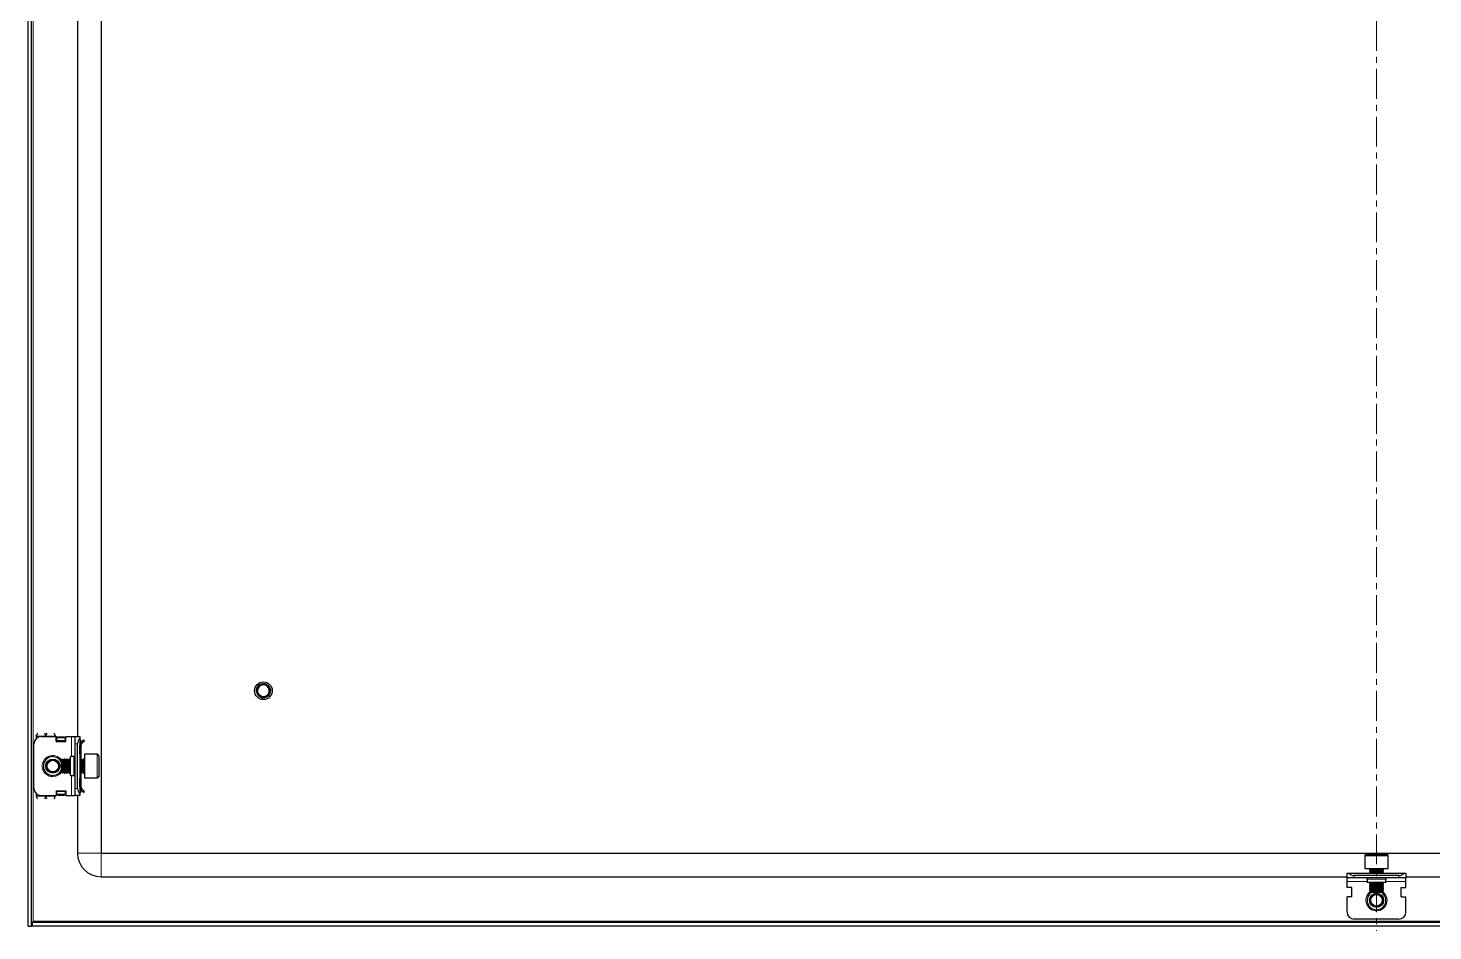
# Model space of a CAD drawing. Header units: millimetres. Extents: x -598 to 2041, y -624 to 1170.
# Drawn here: x 895 to 1492, y -494 to -110 of the extents above; entities that cross this region are included whole.
import ezdxf

# ---------------------------------------------------------------- set-up
doc = ezdxf.new("R2010")
doc.units = ezdxf.units.MM
doc.linetypes.add('CENTERX2', pattern=[20.32, 12.7, -2.54, 2.54, -2.54])
doc.layers.add('FORMAT', color=7, linetype='Continuous')

msp = doc.modelspace()

# ---------------------------------------------------------------- linework, layer by layer
at = {"color": 7, "linetype": 'Continuous', "lineweight": 25}
for p, q in [((895.19, -491.79), (895.19, 1069.21)), ((896.69, -491.79), (896.69, 1069.21)), ((926.19, 1038.21), (926.19, -460.79)), ((916.19, -36.29), (916.19, -411.29)), ((992.19, -391.79), (992.19, -391.78)), ((992.2, -391.59), (992.26, -391.28)), ((992.2, -391.59), (992.2, -391.64)), ((992.22, -391.38), (992.21, -391.43)), ((992.25, -391.18), (992.24, -391.23)), ((992.3, -390.99), (992.29, -391.03)), ((992.36, -390.81), (992.34, -390.85)), ((992.41, -390.67), (992.51, -390.49)), ((992.42, -390.67), (992.53, -390.48)), ((992.9, -392.65), (992.73, -392.24)), ((993.03, -393.87), (992.91, -393.73)), ((992.92, -389.82), (993.09, -389.69)), ((992.92, -393.74), (992.93, -393.76)), ((993.03, -393.87), (993.06, -393.9)), ((993.38, -389.44), (993.51, -389.3)), ((993.65, -389.21), (993.92, -389.09)), ((994.21, -388.95), (994.5, -388.89)), ((994.59, -388.85), (994.55, -388.86)), ((994.72, -388.83), (994.93, -388.8)), ((995.73, -388.84), (995.69, -388.83)), ((995.91, -388.87), (995.87, -388.86)), ((996.09, -388.92), (996.05, -388.91)), ((996.09, -388.92), (996.29, -389.03)), ((996.27, -388.99), (996.22, -388.97)), ((996.62, -389.15), (996.58, -389.13)), ((996.62, -389.15), (996.62, -389.26)), ((996.62, -389.15), (996.76, -389.27)), ((996.8, -389.25), (996.76, -389.23)), ((996.97, -389.37), (996.93, -389.34)), ((996.97, -389.37), (997.18, -389.56)), ((997.13, -389.5), (997.1, -389.47)), ((997.28, -389.64), (997.25, -389.6)), ((997.42, -389.78), (997.39, -389.74)), ((997.4, -393.82), (997.43, -393.79)), ((998.01, -390.75), (998, -390.74)), ((998.11, -392.49), (998.03, -392.73)), ((998.06, -390.92), (998.05, -390.88)), ((998.06, -392.68), (998.07, -392.63)), ((998.11, -391.1), (998.1, -391.06)), ((998.11, -392.49), (998.12, -392.44)), ((998.15, -391.29), (998.14, -391.24)), ((998.15, -392.29), (998.16, -392.24)), ((998.18, -391.48), (998.17, -391.43)), ((998.19, -391.68), (998.17, -391.91)), ((998.18, -392.09), (998.18, -392.04)), ((998.19, -391.68), (998.19, -391.63)), ((998.19, -391.88), (998.19, -391.83)), ((993.17, -394.01), (993.21, -394.04)), ((993.33, -394.14), (993.37, -394.17)), ((993.5, -394.26), (993.54, -394.29)), ((994.99, -394.78), (995.74, -394.71)), ((995.88, -394.71), (995.93, -394.69)), ((996.07, -394.65), (996.12, -394.64)), ((996.27, -394.59), (996.31, -394.57)), ((996.64, -394.41), (996.41, -394.49)), ((996.46, -394.51), (996.5, -394.49)), ((996.81, -394.31), (996.61, -394.42)), ((996.64, -394.34), (996.68, -394.39)), ((996.64, -394.41), (996.68, -394.39)), ((898.69, -411.04), (898.69, -412.05)), ((900.69, -411.29), (907.19, -411.29)), ((906.69, -411.04), (906.69, -411.29)), ((907.19, -413.29), (907.19, -411.29)), ((907.39, -411.4), (907.19, -411.4)), ((907.39, -413.29), (907.39, -411.4)), ((907.44, -411.67), (907.94, -411.31)), ((907.94, -411.67), (907.44, -412.02)), ((907.44, -412.02), (907.44, -411.67)), ((907.94, -411.31), (907.94, -411.67)), ((907.94, -411.31), (910.44, -411.31)), ((907.94, -411.67), (910.44, -411.67)), ((910.44, -411.67), (910.44, -411.31)), ((910.44, -411.31), (910.94, -411.67)), ((910.94, -412.02), (910.44, -411.67)), ((910.94, -411.67), (910.94, -412.02)), ((911.19, -413.29), (911.19, -411.29)), ((911.19, -411.29), (913.69, -411.29)), ((913.69, -411.29), (915.19, -411.29)), ((915.19, -411.29), (917.19, -411.29)), ((915.19, -414.29), (915.19, -411.29)), ((917.19, -411.29), (917.19, -412.05)), ((897.69, -433.29), (897.69, -414.29)), ((907.19, -413.29), (911.19, -413.29)), ((907.44, -412.93), (907.44, -412.02)), ((907.44, -413.29), (907.44, -412.93)), ((910.94, -412.02), (910.94, -412.93)), ((910.94, -412.93), (910.94, -413.29)), ((915.19, -433.29), (915.19, -414.29)), ((916.19, -433.29), (916.19, -414.29)), ((917.19, -412.05), (917.19, -435.52)), ((917.19, -412.37), (917.4, -412.58)), ((917.69, -415.04), (917.19, -415.04)), ((917.19, -418.54), (917.19, -415.04)), ((917.69, -413.29), (917.69, -413.75)), ((917.69, -418.54), (917.69, -415.04)), ((917.78, -413.62), (918.75, -412.65)), ((918.13, -413.98), (917.78, -413.62)), ((918.13, -413.98), (919.11, -413)), ((918.75, -412.65), (919.11, -413)), ((909.75, -420.79), (909.19, -421.34)), ((909.19, -421.34), (909.19, -426.23)), ((909.8, -420.79), (909.75, -420.79)), ((909.75, -420.79), (909.75, -426.79)), ((910.19, -421.34), (909.8, -420.79)), ((909.8, -420.79), (909.8, -426.31)), ((910.58, -420.79), (910.19, -421.34)), ((910.19, -421.34), (910.19, -425.85)), ((910.8, -420.79), (910.58, -420.79)), ((910.58, -420.79), (910.58, -426.31)), ((911.19, -421.34), (910.8, -420.79)), ((910.8, -420.79), (910.8, -426.31)), ((911.58, -420.79), (911.19, -421.34)), ((911.19, -421.34), (911.19, -425.85)), ((911.8, -420.79), (911.58, -420.79)), ((911.58, -420.79), (911.58, -426.31)), ((912.19, -421.34), (911.8, -420.79)), ((911.8, -420.79), (911.8, -426.31)), ((912.58, -420.79), (912.19, -421.34)), ((912.19, -421.34), (912.19, -425.85)), ((912.8, -420.79), (912.58, -420.79)), ((912.58, -420.79), (912.58, -426.31)), ((913.19, -421.34), (912.8, -420.79)), ((912.8, -420.79), (912.8, -426.31)), ((914.69, -419.79), (913.19, -419.79)), ((913.19, -427.79), (913.19, -419.79)), ((917.69, -418.54), (917.19, -418.54)), ((917.58, -420.79), (917.19, -421.34)), ((917.8, -420.79), (917.58, -420.79)), ((917.58, -420.79), (917.58, -426.31)), ((917.69, -420.79), (917.69, -418.54)), ((918.19, -421.34), (917.8, -420.79)), ((917.8, -420.79), (917.8, -426.31)), ((918.58, -420.79), (918.19, -421.34)), ((918.19, -421.34), (918.19, -425.85)), ((918.94, -420.79), (918.58, -420.79)), ((918.58, -420.79), (918.58, -426.31)), ((924.59, -418.79), (919.19, -418.79)), ((919.19, -418.79), (919.19, -428.79)), ((925.19, -419.39), (925.19, -428.19)), ((909.19, -426.23), (909.75, -426.79)), ((909.75, -426.79), (909.8, -426.79)), ((909.8, -426.79), (910.19, -426.23)), ((909.8, -426.31), (909.8, -426.79)), ((910.19, -425.85), (910.19, -426.23)), ((910.19, -426.23), (910.58, -426.79)), ((910.58, -426.31), (910.58, -426.79)), ((910.58, -426.79), (910.8, -426.79)), ((910.8, -426.79), (911.19, -426.23)), ((910.8, -426.31), (910.8, -426.79)), ((911.19, -425.85), (911.19, -426.23)), ((911.19, -426.23), (911.58, -426.79)), ((911.58, -426.31), (911.58, -426.79)), ((911.58, -426.79), (911.8, -426.79)), ((911.8, -426.79), (912.19, -426.23)), ((911.8, -426.31), (911.8, -426.79)), ((912.19, -425.85), (912.19, -426.23)), ((912.19, -426.23), (912.58, -426.79)), ((912.58, -426.31), (912.58, -426.79)), ((912.58, -426.79), (912.8, -426.79)), ((912.8, -426.79), (913.19, -426.23)), ((912.8, -426.31), (912.8, -426.79)), ((913.19, -427.79), (914.69, -427.79)), ((917.19, -426.23), (917.58, -426.79)), ((917.19, -432.54), (917.19, -429.04)), ((917.19, -429.04), (917.69, -429.04)), ((917.58, -426.31), (917.58, -426.79)), ((917.58, -426.79), (917.8, -426.79)), ((917.69, -429.04), (917.69, -426.79)), ((917.69, -432.54), (917.69, -429.04)), ((917.8, -426.79), (918.19, -426.23)), ((917.8, -426.31), (917.8, -426.79)), ((918.19, -425.85), (918.19, -426.23)), ((918.19, -426.23), (918.58, -426.79)), ((918.58, -426.31), (918.58, -426.79)), ((918.58, -426.79), (918.94, -426.79)), ((919.19, -428.79), (924.59, -428.79)), ((898.69, -435.52), (898.69, -436.54)), ((907.19, -434.29), (907.19, -436.29)), ((907.19, -434.29), (911.19, -434.29)), ((907.39, -436.17), (907.39, -434.29)), ((907.44, -434.64), (907.44, -434.29)), ((907.44, -435.55), (907.44, -434.64)), ((907.44, -435.91), (907.44, -435.55)), ((907.44, -435.55), (907.94, -435.91)), ((910.44, -435.91), (910.94, -435.55)), ((910.94, -434.29), (910.94, -434.64)), ((910.94, -434.64), (910.94, -435.55)), ((910.94, -435.55), (910.94, -435.91)), ((911.19, -434.29), (911.19, -436.29)), ((915.19, -436.29), (915.19, -433.29)), ((917.69, -432.54), (917.19, -432.54)), ((917.4, -434.99), (917.19, -435.2)), ((917.19, -435.52), (917.19, -436.29)), ((917.69, -434.29), (917.69, -433.89)), ((918.13, -433.6), (917.78, -433.95)), ((917.78, -433.95), (918.75, -434.93)), ((918.13, -433.6), (919.11, -434.57)), ((918.75, -434.93), (919.11, -434.57)), ((900.69, -436.29), (907.19, -436.29)), ((906.69, -436.29), (906.69, -436.54)), ((907.19, -436.17), (907.39, -436.17)), ((907.94, -436.26), (907.44, -435.91)), ((907.94, -435.91), (907.94, -436.26)), ((910.44, -435.91), (907.94, -435.91)), ((910.44, -436.26), (907.94, -436.26)), ((910.44, -436.26), (910.44, -435.91)), ((910.94, -435.91), (910.44, -436.26)), ((911.19, -436.29), (913.69, -436.29)), ((913.69, -436.29), (915.19, -436.29)), ((917.19, -436.29), (915.19, -436.29)), ((916.19, -436.29), (916.19, -460.79)), ((926.19, -460.79), (2010.19, -460.79)), ((1463.19, -461.89), (1463.19, -467.29)), ((1463.79, -461.29), (1470.56, -461.29)), ((1470.56, -461.29), (1472.59, -461.29)), ((1473.19, -467.29), (1473.19, -461.89)), ((926.19, -470.79), (1455.69, -470.79)), ((1455.69, -471.29), (1455.69, -469.29)), ((1455.69, -469.29), (1456.46, -469.29)), ((1458.69, -471.29), (1455.69, -471.29)), ((1455.69, -472.79), (1455.69, -471.29)), ((1456.46, -469.29), (1479.93, -469.29)), ((1477.69, -470.29), (1458.69, -470.29)), ((1477.69, -471.29), (1458.69, -471.29)), ((1463.19, -467.29), (1470.89, -467.29)), ((1465.19, -467.54), (1465.19, -467.9)), ((1465.19, -467.9), (1465.75, -468.29)), ((1465.19, -467.9), (1465.66, -467.9)), ((1465.75, -468.29), (1465.19, -468.67)), ((1465.19, -468.67), (1465.19, -468.9)), ((1465.19, -468.67), (1465.66, -468.67)), ((1465.19, -468.9), (1465.75, -469.29)), ((1465.19, -468.9), (1465.66, -468.9)), ((1465.66, -467.9), (1471.19, -467.9)), ((1465.66, -468.67), (1471.19, -468.67)), ((1465.66, -468.9), (1471.19, -468.9)), ((1465.75, -468.29), (1466.13, -468.29)), ((1466.13, -468.29), (1470.64, -468.29)), ((1470.64, -468.29), (1471.19, -467.9)), ((1471.19, -468.67), (1470.64, -468.29)), ((1470.64, -469.29), (1471.19, -468.9)), ((1470.89, -467.29), (1473.19, -467.29)), ((1471.19, -467.9), (1471.19, -467.54)), ((1471.19, -468.9), (1471.19, -468.67)), ((1480.69, -471.29), (1477.69, -471.29)), ((1479.93, -469.29), (1480.69, -469.29)), ((1480.69, -469.29), (1480.69, -471.29)), ((1480.69, -470.79), (2010.19, -470.79)), ((1480.69, -472.79), (1480.69, -471.29)), ((1455.69, -475.29), (1455.69, -472.79)), ((1457.69, -475.29), (1455.69, -475.29)), ((1457.69, -479.29), (1457.69, -475.29)), ((1464.19, -471.79), (1464.19, -473.29)), ((1472.19, -473.29), (1464.19, -473.29)), ((1465.75, -473.29), (1465.19, -473.67)), ((1465.19, -473.67), (1465.19, -473.9)), ((1465.19, -473.67), (1465.66, -473.67)), ((1465.19, -473.9), (1465.75, -474.29)), ((1465.19, -473.9), (1465.66, -473.9)), ((1465.75, -474.29), (1465.19, -474.67)), ((1465.19, -474.67), (1465.19, -474.9)), ((1465.19, -474.67), (1465.66, -474.67)), ((1465.19, -474.9), (1465.75, -475.29)), ((1465.19, -474.9), (1465.66, -474.9)), ((1465.75, -475.29), (1465.19, -475.67)), ((1465.19, -475.67), (1465.19, -475.9)), ((1465.19, -475.67), (1465.66, -475.67)), ((1465.19, -475.9), (1465.75, -476.29)), ((1465.19, -475.9), (1465.66, -475.9)), ((1465.75, -476.29), (1465.19, -476.67)), ((1465.19, -476.67), (1465.19, -476.73)), ((1465.19, -476.67), (1465.66, -476.67)), ((1465.19, -476.73), (1465.75, -477.29)), ((1465.19, -476.73), (1469.81, -476.73)), ((1465.66, -473.67), (1471.19, -473.67)), ((1465.66, -473.9), (1471.19, -473.9)), ((1465.66, -474.67), (1471.19, -474.67)), ((1465.66, -474.9), (1471.19, -474.9)), ((1465.66, -475.67), (1471.19, -475.67)), ((1465.66, -475.9), (1471.19, -475.9)), ((1465.66, -476.67), (1471.19, -476.67)), ((1465.75, -474.29), (1466.13, -474.29)), ((1465.75, -475.29), (1466.13, -475.29)), ((1465.75, -476.29), (1466.13, -476.29)), ((1465.75, -477.29), (1469.51, -477.29)), ((1466.13, -474.29), (1470.64, -474.29)), ((1466.13, -475.29), (1470.64, -475.29)), ((1466.13, -476.29), (1470.64, -476.29)), ((1469.51, -477.29), (1470.64, -477.29)), ((1469.81, -476.73), (1471.19, -476.73)), ((1471.19, -473.67), (1470.64, -473.29)), ((1470.64, -474.29), (1471.19, -473.9)), ((1471.19, -474.67), (1470.64, -474.29)), ((1470.64, -475.29), (1471.19, -474.9)), ((1471.19, -475.67), (1470.64, -475.29)), ((1470.64, -476.29), (1471.19, -475.9)), ((1471.19, -476.67), (1470.64, -476.29)), ((1470.64, -477.29), (1471.19, -476.73)), ((1471.19, -473.9), (1471.19, -473.67)), ((1471.19, -474.9), (1471.19, -474.67)), ((1471.19, -475.9), (1471.19, -475.67)), ((1471.19, -476.73), (1471.19, -476.67)), ((1472.19, -473.29), (1472.19, -471.79)), ((1478.69, -475.29), (1480.69, -475.29)), ((1478.69, -479.29), (1478.69, -475.29)), ((1480.69, -475.29), (1480.69, -472.79)), ((1455.69, -485.79), (1455.69, -479.29)), ((1457.69, -479.29), (1455.69, -479.29)), ((1478.69, -479.29), (1480.69, -479.29)), ((1480.69, -485.79), (1480.69, -479.29)), ((1477.69, -488.79), (1458.69, -488.79)), ((895.19, -491.79), (896.69, -491.79)), ((896.89, -490.29), (896.89, -491.79)), ((2039.49, -490.29), (896.89, -490.29)), ((2039.49, -491.79), (896.89, -491.79)), ((897.05, -490.29), (897.29, -489.69))]:
    msp.add_line(p, q, dxfattribs=at)
at = {"color": 8, "linetype": 'Continuous', "lineweight": 18}
for p, q in [((897.29, -489.69), (897.29, 1067.11)), ((898.69, -411.04), (902.69, -411.04)), ((902.69, -411.04), (906.69, -411.04)), ((913.69, -419.79), (913.69, -411.29)), ((910.94, -412.93), (907.44, -412.93)), ((916.19, -414.29), (915.19, -414.29)), ((917.19, -412.79), (917.4, -412.58)), ((917.19, -413.29), (917.69, -413.29)), ((914.69, -427.79), (914.69, -419.79)), ((918.94, -422.17), (918.94, -420.79)), ((918.94, -426.79), (918.94, -422.17)), ((924.59, -428.79), (924.59, -418.79)), ((913.69, -436.29), (913.69, -427.79)), ((907.44, -434.64), (910.94, -434.64)), ((915.19, -433.29), (916.19, -433.29)), ((917.19, -434.29), (917.69, -434.29)), ((917.19, -434.79), (917.4, -434.99)), ((898.69, -436.54), (902.69, -436.54)), ((906.69, -436.54), (902.69, -436.54)), ((926.19, -460.79), (916.19, -460.79)), ((926.19, -460.79), (926.19, -470.79)), ((1470.89, -461.89), (1463.19, -461.89)), ((1473.19, -461.89), (1470.89, -461.89)), ((1458.69, -470.29), (1458.69, -471.29)), ((1471.19, -467.54), (1465.19, -467.54)), ((1477.69, -471.29), (1477.69, -470.29)), ((1464.19, -472.79), (1455.69, -472.79)), ((1472.19, -471.79), (1464.19, -471.79)), ((1480.69, -472.79), (1472.19, -472.79)), ((2039.09, -489.69), (897.29, -489.69))]:
    msp.add_line(p, q, dxfattribs=at)
at = {"color": 7, "linetype": 'Continuous', "lineweight": 25}
for centre, radius in [((995.19, -391.79), 3.75), ((905.69, -423.79), 3), ((905.69, -423.79), 2.76), ((905.69, -423.79), 2.45), ((1468.19, -480.79), 3), ((1468.19, -480.79), 2.76), ((1468.19, -480.79), 2.45)]:
    msp.add_circle(centre, radius, dxfattribs=at)
for centre, radius, start, end in [((995.19, -391.79), 3, 180, 220.74374), ((995.19, -391.79), 2.5, 168.59442, 190.51652), ((995.19, -391.79), 2.5, 108.59442, 168.59442), ((995.19, -391.79), 2.5, 48.59442, 108.59442), ((995.19, -391.79), 2.5, 288.59442, 348.59442), ((995.19, -391.79), 2.5, 348.59442, 48.59442), ((995.19, -391.79), 3, 239.92857, 266.21929), ((995.19, -391.79), 2.5, 255.88813, 288.59442), ((900.69, -414.29), 3, 90, 180), ((919.19, -414.29), 3, 131.81031, 180), ((916.69, -413.29), 1, 360, 45), ((905.69, -423.79), 4, 90, 331.04498), ((905.69, -423.79), 4, 28.95502, 90), ((914.69, -419.29), 0.5, 270, 0), ((918.94, -420.54), 0.25, 270, 0), ((924.59, -419.39), 0.6, 0, 90), ((914.69, -428.29), 0.5, 360, 90), ((918.94, -427.04), 0.25, 360, 90), ((924.59, -428.19), 0.6, 270, 360), ((900.69, -433.29), 3, 180, 270), ((919.19, -433.29), 3, 180, 228.18969), ((916.69, -434.29), 1, 315, 360), ((926.19, -460.79), 10, 180, 270), ((1463.79, -461.89), 0.6, 90, 180), ((1472.59, -461.89), 0.6, 0, 90), ((1458.69, -467.29), 3, 221.81031, 270), ((1463.69, -471.79), 0.5, 0, 90), ((1464.94, -467.54), 0.25, 0, 90), ((1471.44, -467.54), 0.25, 90, 180), ((1472.69, -471.79), 0.5, 90, 180), ((1477.69, -467.29), 3, 270, 318.18969), ((1468.19, -480.79), 4, 118.95502, 180), ((1468.19, -480.79), 4, 180, 61.04498), ((1458.69, -485.79), 3, 180, 270), ((1477.69, -485.79), 3, 270, 360)]:
    msp.add_arc(centre, radius, start, end, dxfattribs=at)
at = {"color": 8, "linetype": 'Continuous', "lineweight": 18}
for centre, start, end in [((905.69, -423.79), 35.46217, 270), ((905.69, -423.79), 270, 324.53783), ((1468.19, -480.79), 125.46217, 0), ((1468.19, -480.79), 0, 54.53783)]:
    msp.add_arc(centre, 4.5, start, end, dxfattribs=at)
at = {"color": 7, "linetype": 'Continuous', "lineweight": 25}
for points, knots in [([(992.68, -391.5), (992.68, -391.51), (992.66, -391.55), (992.62, -391.6), (992.56, -391.65), (992.5, -391.7), (992.42, -391.74), (992.34, -391.77), (992.26, -391.78), (992.21, -391.78), (992.19, -391.78)], [0, 0, 0, 0, 0.060221, 0.18113, 0.301988, 0.42281, 0.589437, 0.75603, 0.87711, 1, 1, 1, 1]), ([(992.19, -391.8), (992.19, -391.74), (992.19, -391.67), (992.2, -391.59), (992.21, -391.56)], [0, 0, 0, 0, 0.659859, 1, 1, 1, 1]), ([(992.19, -391.8), (992.22, -391.78), (992.28, -391.74), (992.38, -391.72), (992.44, -391.72), (992.46, -391.71)], [0, 0, 0, 0, 0.371226, 0.708872, 1, 1, 1, 1]), ([(993.12, -393.57), (993.1, -393.55), (992.85, -393.32), (992.51, -392.86), (992.26, -392.25), (992.21, -391.9), (992.19, -391.79)], [0, 0, 0, 0, 0.050685, 0.485619, 0.826643, 1, 1, 1, 1]), ([(992.2, -391.59), (992.23, -391.58), (992.29, -391.55), (992.39, -391.53), (992.48, -391.53), (992.56, -391.54), (992.61, -391.56), (992.63, -391.57)], [0, 0, 0, 0, 0.2350388, 0.4455322, 0.6512681, 0.8478535, 1, 1, 1, 1]), ([(992.55, -391.66), (992.52, -391.65), (992.46, -391.63), (992.37, -391.61), (992.28, -391.62), (992.22, -391.63), (992.2, -391.64)], [0, 0, 0, 0, 0.237597, 0.516729, 0.755527, 1, 1, 1, 1]), ([(992.66, -391.54), (992.63, -391.53), (992.58, -391.49), (992.49, -391.45), (992.39, -391.43), (992.3, -391.42), (992.24, -391.43), (992.21, -391.43)], [0, 0, 0, 0, 0.189173, 0.404697, 0.62022, 0.807935, 1, 1, 1, 1]), ([(992.22, -391.38), (992.25, -391.37), (992.32, -391.35), (992.42, -391.34), (992.5, -391.35), (992.59, -391.38), (992.65, -391.41), (992.68, -391.43), (992.69, -391.44)], [0, 0, 0, 0, 0.214065, 0.402363, 0.585629, 0.760234, 0.923894, 1, 1, 1, 1]), ([(992.71, -391.44), (992.7, -391.43), (992.68, -391.39), (992.61, -391.34), (992.53, -391.28), (992.43, -391.25), (992.34, -391.23), (992.28, -391.23), (992.24, -391.23)], [0, 0, 0, 0, 0.0698715, 0.2584547, 0.4469509, 0.6354224, 0.81547, 1, 1, 1, 1]), ([(992.25, -391.18), (992.26, -391.13), (992.28, -391.05), (992.31, -390.98), (992.32, -390.95)], [0, 0, 0, 0, 0.6579883, 1, 1, 1, 1]), ([(992.25, -391.18), (992.29, -391.17), (992.35, -391.16), (992.45, -391.17), (992.53, -391.19), (992.61, -391.22), (992.67, -391.27), (992.7, -391.3), (992.72, -391.32)], [0, 0, 0, 0, 0.208898, 0.388587, 0.562428, 0.727295, 0.881578, 1, 1, 1, 1]), ([(992.72, -391.29), (992.7, -391.27), (992.67, -391.22), (992.61, -391.17), (992.54, -391.11), (992.46, -391.07), (992.38, -391.04), (992.32, -391.04), (992.29, -391.03)], [0, 0, 0, 0, 0.137266, 0.30795, 0.478578, 0.649185, 0.822833, 1, 1, 1, 1]), ([(992.3, -390.99), (992.33, -390.99), (992.39, -390.98), (992.48, -391), (992.56, -391.03), (992.62, -391.07), (992.68, -391.13), (992.72, -391.18), (992.74, -391.22), (992.75, -391.23)], [0, 0, 0, 0, 0.165667, 0.330522, 0.488809, 0.638525, 0.778629, 0.909213, 1, 1, 1, 1]), ([(992.72, -391.15), (992.71, -391.14), (992.69, -391.09), (992.64, -391.03), (992.57, -390.96), (992.49, -390.91), (992.42, -390.87), (992.37, -390.86), (992.34, -390.85)], [0, 0, 0, 0, 0.076151, 0.276704, 0.47712, 0.677473, 0.837574, 1, 1, 1, 1]), ([(992.36, -390.81), (992.56, -390.38), (992.88, -389.74), (993.47, -389.34), (993.67, -389.2)], [0, 0, 0, 0, 0.657042, 1, 1, 1, 1]), ([(992.36, -390.81), (992.38, -390.81), (992.44, -390.82), (992.52, -390.85), (992.59, -390.89), (992.65, -390.94), (992.69, -391), (992.73, -391.07), (992.75, -391.12), (992.75, -391.15), (992.75, -391.16)], [0, 0, 0, 0, 0.154027, 0.307095, 0.452862, 0.590123, 0.718565, 0.838856, 0.95247, 1, 1, 1, 1]), ([(992.43, -390.67), (992.44, -390.62), (992.48, -390.49), (992.54, -390.38), (992.58, -390.32)], [0, 0, 0, 0, 0.462482, 1, 1, 1, 1]), ([(992.56, -390.4), (992.59, -390.33), (992.73, -389.98), (993.04, -389.67), (993.32, -389.45), (993.36, -389.41)], [0, 0, 0, 0, 0.1754904, 0.8670741, 1, 1, 1, 1]), ([(992.64, -390.27), (992.66, -390.21), (992.76, -389.92), (993.01, -389.71), (993.21, -389.53)], [0, 0, 0, 0, 0.1718651, 1, 1, 1, 1]), ([(992.68, -391.45), (992.68, -391.56), (992.66, -391.83), (992.71, -392.09), (992.73, -392.24)], [0, 0, 0, 0, 0.408521, 1, 1, 1, 1]), ([(992.74, -391.29), (992.74, -391.3), (992.73, -391.35), (992.71, -391.4), (992.69, -391.44), (992.68, -391.45)], [0, 0, 0, 0, 0.157682, 0.80304, 1, 1, 1, 1]), ([(994.03, -389.42), (993.97, -389.46), (993.65, -389.65), (993.15, -390.11), (992.85, -390.7), (992.76, -391.04), (992.74, -391.1)], [0, 0, 0, 0, 0.104785, 0.513079, 0.918136, 1, 1, 1, 1]), ([(992.74, -391.1), (992.75, -391.13), (992.76, -391.19), (992.75, -391.26), (992.74, -391.29)], [0, 0, 0, 0, 0.5444726, 1, 1, 1, 1]), ([(992.92, -389.82), (992.92, -389.83), (992.9, -389.84), (992.89, -389.86), (992.88, -389.88)], [0, 0, 0, 0, 0.2967964, 1, 1, 1, 1]), ([(994.18, -394.02), (994.11, -393.98), (993.79, -393.83), (993.28, -393.41), (993.03, -392.91), (992.9, -392.65)], [0, 0, 0, 0, 0.130652, 0.560007, 1, 1, 1, 1]), ([(992.92, -393.74), (992.93, -393.72), (992.97, -393.67), (993.03, -393.61), (993.09, -393.58), (993.12, -393.57), (993.12, -393.57)], [0, 0, 0, 0, 0.315056, 0.630194, 0.945514, 1, 1, 1, 1]), ([(993.48, -393.62), (993.45, -393.61), (993.39, -393.59), (993.31, -393.6), (993.23, -393.6), (993.15, -393.63), (993.04, -393.67), (992.97, -393.73), (992.93, -393.76)], [0, 0, 0, 0, 0.149407, 0.278563, 0.407661, 0.536722, 0.727045, 1, 1, 1, 1]), ([(993.05, -389.69), (993.04, -389.69), (993.03, -389.7), (993.02, -389.71), (993.02, -389.72)], [0, 0, 0, 0, 0.4842322, 1, 1, 1, 1]), ([(993.03, -393.87), (993.05, -393.84), (993.07, -393.79), (993.13, -393.72), (993.2, -393.67), (993.27, -393.64), (993.35, -393.62), (993.42, -393.61), (993.47, -393.62), (993.5, -393.63)], [0, 0, 0, 0, 0.159446, 0.318034, 0.469983, 0.61348, 0.747649, 0.872856, 1, 1, 1, 1]), ([(993.55, -393.67), (993.54, -393.67), (993.51, -393.66), (993.44, -393.67), (993.35, -393.69), (993.27, -393.72), (993.2, -393.77), (993.12, -393.83), (993.08, -393.88), (993.06, -393.9)], [0, 0, 0, 0, 0.018281, 0.175639, 0.332896, 0.490097, 0.647274, 0.821632, 1, 1, 1, 1]), ([(993.12, -393.57), (993.14, -393.56), (993.18, -393.55), (993.27, -393.54), (993.37, -393.56), (993.46, -393.6), (993.54, -393.65), (993.62, -393.73), (993.69, -393.85), (993.72, -393.93), (993.73, -393.97)], [0, 0, 0, 0, 0.073646, 0.169563, 0.351373, 0.438893, 0.519676, 0.682906, 0.8512, 1, 1, 1, 1]), ([(993.18, -389.56), (993.18, -389.56), (993.17, -389.57), (993.16, -389.58), (993.15, -389.59)], [0, 0, 0, 0, 0.485158, 1, 1, 1, 1]), ([(993.17, -394.01), (993.19, -393.97), (993.21, -393.91), (993.26, -393.83), (993.32, -393.77), (993.39, -393.72), (993.47, -393.69), (993.52, -393.68), (993.56, -393.68), (993.56, -393.68)], [0, 0, 0, 0, 0.198035, 0.367663, 0.531495, 0.686664, 0.831818, 0.981917, 1, 1, 1, 1]), ([(993.62, -393.75), (993.61, -393.75), (993.57, -393.75), (993.49, -393.78), (993.4, -393.82), (993.33, -393.88), (993.26, -393.95), (993.23, -394.01), (993.21, -394.04)], [0, 0, 0, 0, 0.0505, 0.241124, 0.431653, 0.622154, 0.808692, 1, 1, 1, 1]), ([(993.33, -389.43), (993.32, -389.44), (993.31, -389.45), (993.3, -389.46), (993.29, -389.46)], [0, 0, 0, 0, 0.484546, 1, 1, 1, 1]), ([(993.33, -394.14), (993.34, -394.1), (993.35, -394.04), (993.4, -393.95), (993.45, -393.88), (993.51, -393.82), (993.57, -393.78), (993.62, -393.77), (993.64, -393.77)], [0, 0, 0, 0, 0.209239, 0.392702, 0.571062, 0.740844, 0.899958, 1, 1, 1, 1]), ([(993.68, -393.85), (993.66, -393.86), (993.6, -393.89), (993.52, -393.94), (993.46, -394.01), (993.4, -394.09), (993.38, -394.14), (993.37, -394.17)], [0, 0, 0, 0, 0.172104, 0.391099, 0.610089, 0.802801, 1, 1, 1, 1]), ([(993.49, -389.32), (993.48, -389.32), (993.47, -389.33), (993.45, -389.34), (993.45, -389.35)], [0, 0, 0, 0, 0.482687, 1, 1, 1, 1]), ([(993.49, -389.32), (993.5, -389.31), (993.55, -389.28), (993.6, -389.25), (993.65, -389.24)], [0, 0, 0, 0, 0.230751, 1, 1, 1, 1]), ([(993.5, -394.26), (993.5, -394.23), (993.51, -394.16), (993.54, -394.06), (993.59, -393.99), (993.64, -393.93), (993.68, -393.9), (993.7, -393.89)], [0, 0, 0, 0, 0.240212, 0.454711, 0.664287, 0.864517, 1, 1, 1, 1]), ([(993.65, -389.21), (993.65, -389.21), (993.63, -389.22), (993.62, -389.23), (993.61, -389.24)], [0, 0, 0, 0, 0.480194, 1, 1, 1, 1]), ([(993.65, -389.21), (993.69, -389.23), (993.75, -389.26), (993.82, -389.33), (993.85, -389.38), (993.87, -389.41)], [0, 0, 0, 0, 0.3628583, 0.6934345, 1, 1, 1, 1]), ([(994.01, -389.47), (994, -389.47), (993.96, -389.46), (993.89, -389.43), (993.82, -389.38), (993.73, -389.31), (993.69, -389.24), (993.67, -389.2)], [0, 0, 0, 0, 0.084477, 0.253367, 0.470159, 0.686909, 1, 1, 1, 1]), ([(993.73, -393.97), (993.73, -393.99), (993.74, -394.04), (993.75, -394.11), (993.75, -394.2), (993.73, -394.29), (993.7, -394.35), (993.69, -394.38)], [0, 0, 0, 0, 0.113604, 0.31095, 0.508229, 0.75166, 1, 1, 1, 1]), ([(994.58, -394.21), (994.3, -394.16), (994, -394.11), (993.74, -393.98), (993.73, -393.97)], [0, 0, 0, 0, 0.965671, 1, 1, 1, 1]), ([(993.83, -389.11), (993.83, -389.11), (993.81, -389.12), (993.8, -389.13), (993.79, -389.13)], [0, 0, 0, 0, 0.477867, 1, 1, 1, 1]), ([(993.95, -389.41), (993.94, -389.4), (993.93, -389.35), (993.9, -389.27), (993.85, -389.2), (993.81, -389.15), (993.79, -389.13)], [0, 0, 0, 0, 0.154183, 0.462567, 0.728091, 1, 1, 1, 1]), ([(993.83, -389.11), (993.86, -389.13), (993.92, -389.17), (993.99, -389.25), (994.03, -389.32), (994.06, -389.39), (994.06, -389.42), (994.07, -389.43)], [0, 0, 0, 0, 0.260762, 0.494805, 0.723794, 0.94279, 1, 1, 1, 1]), ([(994.02, -389.02), (994.01, -389.03), (994, -389.03), (993.98, -389.04), (993.98, -389.04)], [0, 0, 0, 0, 0.476486, 1, 1, 1, 1]), ([(994.11, -389.44), (994.11, -389.42), (994.12, -389.37), (994.1, -389.29), (994.08, -389.19), (994.03, -389.11), (994, -389.07), (993.98, -389.04)], [0, 0, 0, 0, 0.114393, 0.350182, 0.585971, 0.790611, 1, 1, 1, 1]), ([(994.02, -389.02), (994.04, -389.02), (994.1, -388.99), (994.17, -388.98), (994.22, -388.97)], [0, 0, 0, 0, 0.301025, 1, 1, 1, 1]), ([(994.02, -389.02), (994.05, -389.05), (994.1, -389.09), (994.16, -389.17), (994.2, -389.25), (994.22, -389.34), (994.22, -389.4), (994.22, -389.44), (994.21, -389.45)], [0, 0, 0, 0, 0.218347, 0.41099, 0.598711, 0.777744, 0.945667, 1, 1, 1, 1]), ([(994.39, -389.42), (994.38, -389.42), (994.33, -389.44), (994.25, -389.45), (994.16, -389.45), (994.09, -389.44), (994.04, -389.43), (994.03, -389.42)], [0, 0, 0, 0, 0.099011, 0.388276, 0.61301, 0.895384, 1, 1, 1, 1]), ([(994.21, -388.95), (994.21, -388.95), (994.19, -388.96), (994.18, -388.96), (994.17, -388.97)], [0, 0, 0, 0, 0.4765794, 1, 1, 1, 1]), ([(994.24, -389.45), (994.24, -389.44), (994.26, -389.41), (994.27, -389.33), (994.27, -389.23), (994.25, -389.14), (994.22, -389.05), (994.19, -388.99), (994.17, -388.97)], [0, 0, 0, 0, 0.019058, 0.219488, 0.419831, 0.620151, 0.807785, 1, 1, 1, 1]), ([(994.21, -388.95), (994.24, -388.98), (994.28, -389.03), (994.33, -389.11), (994.36, -389.19), (994.36, -389.28), (994.36, -389.35), (994.35, -389.39), (994.34, -389.41)], [0, 0, 0, 0, 0.213002, 0.396975, 0.575181, 0.744364, 0.902779, 1, 1, 1, 1]), ([(994.41, -388.89), (994.4, -388.89), (994.38, -388.9), (994.37, -388.9), (994.36, -388.9)], [0, 0, 0, 0, 0.4789775, 1, 1, 1, 1]), ([(994.37, -389.4), (994.38, -389.38), (994.4, -389.32), (994.42, -389.24), (994.42, -389.15), (994.41, -389.03), (994.38, -388.96), (994.36, -388.9)], [0, 0, 0, 0, 0.147065, 0.321231, 0.495346, 0.669443, 1, 1, 1, 1]), ([(994.66, -389.18), (994.65, -389.2), (994.63, -389.25), (994.57, -389.32), (994.48, -389.39), (994.42, -389.41), (994.39, -389.42)], [0, 0, 0, 0, 0.153621, 0.5283051, 0.811762, 1, 1, 1, 1]), ([(994.41, -388.89), (994.43, -388.92), (994.46, -388.98), (994.49, -389.06), (994.51, -389.15), (994.5, -389.23), (994.48, -389.3), (994.46, -389.36), (994.44, -389.39), (994.43, -389.4)], [0, 0, 0, 0, 0.195461, 0.359649, 0.517607, 0.666788, 0.806268, 0.936243, 1, 1, 1, 1]), ([(994.48, -389.35), (994.48, -389.35), (994.52, -389.3), (994.55, -389.22), (994.57, -389.11), (994.58, -389.02), (994.57, -388.93), (994.56, -388.88), (994.55, -388.86)], [0, 0, 0, 0, 0.001313, 0.309582, 0.493731, 0.677835, 0.837663, 1, 1, 1, 1]), ([(994.59, -388.85), (994.6, -388.87), (994.63, -388.93), (994.64, -389.01), (994.65, -389.09), (994.63, -389.17), (994.6, -389.26), (994.55, -389.32), (994.52, -389.35)], [0, 0, 0, 0, 0.162579, 0.32416, 0.478216, 0.623372, 0.759205, 1, 1, 1, 1]), ([(994.52, -389.35), (994.54, -389.33), (994.59, -389.29), (994.63, -389.23), (994.65, -389.19), (994.66, -389.18)], [0, 0, 0, 0, 0.41332, 0.833507, 1, 1, 1, 1]), ([(994.59, -388.85), (994.62, -388.84), (994.94, -388.78), (995.58, -388.77), (996.24, -388.95), (996.58, -389.13), (996.64, -389.16)], [0, 0, 0, 0, 0.044285, 0.46488, 0.894202, 1, 1, 1, 1]), ([(996.64, -389.47), (996.58, -389.43), (996.25, -389.26), (995.58, -389.07), (994.96, -389.11), (994.66, -389.18), (994.66, -389.18)], [0, 0, 0, 0, 0.102158, 0.551599, 0.99962, 1, 1, 1, 1]), ([(995.03, -388.81), (995.09, -388.8), (995.26, -388.77), (995.43, -388.79), (995.53, -388.81)], [0, 0, 0, 0, 0.399625, 1, 1, 1, 1]), ([(995.71, -388.85), (995.75, -388.85), (995.9, -388.86), (996.03, -388.9), (996.13, -388.94)], [0, 0, 0, 0, 0.317385, 1, 1, 1, 1]), ([(996.56, -389.44), (996.56, -389.44), (996.56, -389.4), (996.57, -389.34), (996.59, -389.25), (996.62, -389.19), (996.64, -389.16)], [0, 0, 0, 0, 0.0582551, 0.3055086, 0.6471604, 1, 1, 1, 1]), ([(996.64, -389.47), (996.66, -389.44), (996.7, -389.4), (996.74, -389.31), (996.75, -389.26), (996.76, -389.23)], [0, 0, 0, 0, 0.351509, 0.671861, 1, 1, 1, 1]), ([(996.84, -389.91), (996.84, -389.9), (996.8, -389.87), (996.75, -389.81), (996.7, -389.72), (996.67, -389.64), (996.64, -389.55), (996.64, -389.49), (996.64, -389.47)], [0, 0, 0, 0, 0.066273, 0.267344, 0.423096, 0.618734, 0.814089, 1, 1, 1, 1]), ([(996.65, -394.34), (996.73, -394.29), (997.08, -394.06), (997.57, -393.55), (997.79, -393), (997.89, -392.75)], [0, 0, 0, 0, 0.128781, 0.613629, 1, 1, 1, 1]), ([(996.8, -389.25), (996.8, -389.29), (996.79, -389.36), (996.76, -389.45), (996.72, -389.54), (996.68, -389.59), (996.66, -389.6), (996.66, -389.6)], [0, 0, 0, 0, 0.275174, 0.522846, 0.765225, 0.99702, 1, 1, 1, 1]), ([(996.68, -389.65), (996.69, -389.65), (996.73, -389.63), (996.79, -389.58), (996.85, -389.5), (996.9, -389.43), (996.92, -389.37), (996.93, -389.34)], [0, 0, 0, 0, 0.084965, 0.329338, 0.573716, 0.784411, 1, 1, 1, 1]), ([(996.97, -389.37), (996.97, -389.41), (996.95, -389.47), (996.91, -389.56), (996.86, -389.64), (996.8, -389.7), (996.76, -389.74), (996.72, -389.75), (996.72, -389.75)], [0, 0, 0, 0, 0.222831, 0.420099, 0.612409, 0.79585, 0.967895, 1, 1, 1, 1]), ([(996.73, -389.78), (996.74, -389.78), (996.77, -389.77), (996.83, -389.74), (996.92, -389.69), (996.99, -389.62), (997.05, -389.55), (997.08, -389.5), (997.1, -389.47)], [0, 0, 0, 0, 0.002693, 0.20821, 0.413641, 0.619057, 0.807274, 1, 1, 1, 1]), ([(997.13, -389.5), (997.12, -389.53), (997.1, -389.6), (997.05, -389.68), (997, -389.75), (996.93, -389.8), (996.87, -389.83), (996.84, -389.84), (996.82, -389.84)], [0, 0, 0, 0, 0.219212, 0.409339, 0.593597, 0.768568, 0.932394, 1, 1, 1, 1]), ([(996.84, -389.87), (996.87, -389.86), (996.93, -389.85), (997.03, -389.81), (997.11, -389.76), (997.19, -389.69), (997.23, -389.63), (997.25, -389.6)], [0, 0, 0, 0, 0.190996, 0.383798, 0.576553, 0.78528, 1, 1, 1, 1]), ([(997.29, -389.99), (997.29, -389.99), (997.26, -390.01), (997.21, -390.02), (997.12, -390.03), (997.02, -390.02), (996.92, -389.97), (996.87, -389.93), (996.84, -389.91)], [0, 0, 0, 0, 0.045866, 0.230744, 0.387461, 0.658246, 0.861978, 1, 1, 1, 1]), ([(997.28, -389.64), (997.27, -389.67), (997.24, -389.73), (997.18, -389.8), (997.12, -389.86), (997.04, -389.89), (996.98, -389.92), (996.93, -389.92), (996.91, -389.92)], [0, 0, 0, 0, 0.211659, 0.390361, 0.562352, 0.724819, 0.876696, 1, 1, 1, 1]), ([(996.93, -389.94), (996.93, -389.94), (997, -389.95), (997.1, -389.93), (997.21, -389.88), (997.3, -389.83), (997.36, -389.77), (997.39, -389.74)], [0, 0, 0, 0, 0.046579, 0.362688, 0.551736, 0.740753, 1, 1, 1, 1]), ([(996.93, -389.97), (996.96, -389.99), (997.02, -390.01), (997.11, -390.01), (997.21, -390.01), (997.26, -390), (997.29, -389.99)], [0, 0, 0, 0, 0.2517951, 0.502165, 0.752314, 1, 1, 1, 1]), ([(997.42, -389.78), (997.4, -389.8), (997.37, -389.85), (997.3, -389.91), (997.23, -389.95), (997.16, -389.98), (997.09, -389.99), (997.02, -390), (996.99, -389.99), (996.97, -389.98)], [0, 0, 0, 0, 0.169226, 0.337427, 0.497935, 0.649179, 0.790582, 0.922688, 1, 1, 1, 1]), ([(997.57, -393.58), (997.53, -393.64), (997.4, -393.85), (997.22, -394), (997.1, -394.1)], [0, 0, 0, 0, 0.338449, 1, 1, 1, 1]), ([(998.03, -391.82), (998.02, -391.75), (998.01, -391.36), (997.83, -390.69), (997.46, -390.21), (997.29, -389.99)], [0, 0, 0, 0, 0.108003, 0.585763, 1, 1, 1, 1]), ([(997.42, -389.78), (997.54, -389.93), (997.82, -390.28), (998.11, -390.94), (998.16, -391.45), (998.19, -391.7)], [0, 0, 0, 0, 0.274163, 0.639603, 1, 1, 1, 1]), ([(997.5, -389.9), (997.54, -389.94), (997.68, -390.08), (997.77, -390.25), (997.84, -390.37)], [0, 0, 0, 0, 0.288707, 1, 1, 1, 1]), ([(997.83, -393.2), (997.82, -393.22), (997.75, -393.4), (997.63, -393.55), (997.52, -393.68)], [0, 0, 0, 0, 0.128161, 1, 1, 1, 1]), ([(997.62, -392.35), (997.63, -392.38), (997.64, -392.45), (997.68, -392.53), (997.73, -392.61), (997.79, -392.67), (997.84, -392.72), (997.88, -392.75), (997.89, -392.75)], [0, 0, 0, 0, 0.182737, 0.363423, 0.543947, 0.724373, 0.904747, 1, 1, 1, 1]), ([(997.89, -392.75), (997.89, -392.75), (997.86, -392.74), (997.81, -392.72), (997.74, -392.67), (997.7, -392.61), (997.66, -392.54), (997.63, -392.44), (997.63, -392.34), (997.64, -392.29), (997.64, -392.28)], [0, 0, 0, 0, 0.022761, 0.192243, 0.346896, 0.477535, 0.588677, 0.783334, 0.968624, 1, 1, 1, 1]), ([(998.06, -392.68), (998.03, -392.68), (997.97, -392.67), (997.88, -392.65), (997.81, -392.61), (997.75, -392.57), (997.69, -392.51), (997.66, -392.45), (997.63, -392.41), (997.63, -392.38), (997.63, -392.38)], [0, 0, 0, 0, 0.159812, 0.318711, 0.470648, 0.614013, 0.748131, 0.873387, 0.991083, 1, 1, 1, 1]), ([(997.64, -392.28), (997.65, -392.25), (997.67, -392.17), (997.72, -392.07), (997.79, -391.99), (997.86, -391.92), (997.93, -391.87), (997.98, -391.84), (998.02, -391.83), (998.03, -391.82)], [0, 0, 0, 0, 0.125166, 0.336769, 0.488675, 0.640371, 0.791962, 0.943503, 1, 1, 1, 1]), ([(997.65, -392.32), (997.66, -392.34), (997.68, -392.39), (997.74, -392.46), (997.81, -392.52), (997.89, -392.58), (997.98, -392.62), (998.04, -392.63), (998.07, -392.63)], [0, 0, 0, 0, 0.112687, 0.266978, 0.464332, 0.661607, 0.829157, 1, 1, 1, 1]), ([(998.11, -392.49), (998.07, -392.49), (998.01, -392.5), (997.91, -392.49), (997.83, -392.46), (997.76, -392.42), (997.7, -392.37), (997.67, -392.33), (997.66, -392.31)], [0, 0, 0, 0, 0.207037, 0.38272, 0.55212, 0.712365, 0.86221, 1, 1, 1, 1]), ([(998.15, -392.29), (998.11, -392.3), (998.05, -392.32), (997.95, -392.32), (997.86, -392.3), (997.79, -392.27), (997.72, -392.23), (997.69, -392.2), (997.67, -392.19)], [0, 0, 0, 0, 0.205811, 0.38496, 0.558827, 0.724121, 0.878934, 1, 1, 1, 1]), ([(997.69, -392.24), (997.71, -392.26), (997.75, -392.31), (997.83, -392.36), (997.92, -392.41), (998.02, -392.44), (998.08, -392.44), (998.12, -392.44)], [0, 0, 0, 0, 0.183111, 0.381533, 0.579913, 0.787111, 1, 1, 1, 1]), ([(997.71, -392.1), (997.74, -392.12), (997.79, -392.16), (997.88, -392.21), (997.97, -392.24), (998.07, -392.25), (998.13, -392.25), (998.16, -392.24)], [0, 0, 0, 0, 0.19243, 0.403622, 0.614801, 0.805152, 1, 1, 1, 1]), ([(998.18, -392.09), (998.14, -392.1), (998.08, -392.12), (997.98, -392.14), (997.89, -392.13), (997.81, -392.11), (997.75, -392.09), (997.73, -392.07), (997.73, -392.07)], [0, 0, 0, 0, 0.227908, 0.430276, 0.627707, 0.816134, 0.99284, 1, 1, 1, 1]), ([(997.8, -391.99), (997.8, -391.99), (997.84, -392.01), (997.91, -392.04), (998, -392.05), (998.1, -392.05), (998.15, -392.04), (998.18, -392.04)], [0, 0, 0, 0, 0.0501556, 0.3045132, 0.5588802, 0.7769031, 1, 1, 1, 1]), ([(998.19, -391.88), (998.16, -391.9), (998.1, -391.93), (998, -391.95), (997.91, -391.96), (997.86, -391.95), (997.84, -391.94)], [0, 0, 0, 0, 0.293779, 0.558982, 0.818494, 1, 1, 1, 1]), ([(997.88, -390.49), (997.9, -390.52), (997.99, -390.65), (998.04, -390.82), (998.07, -390.95)], [0, 0, 0, 0, 0.192577, 1, 1, 1, 1]), ([(998.07, -392.62), (998.06, -392.64), (998.04, -392.75), (997.99, -392.86), (997.95, -392.94)], [0, 0, 0, 0, 0.218168, 1, 1, 1, 1]), ([(997.97, -391.85), (997.98, -391.86), (998.03, -391.86), (998.11, -391.86), (998.16, -391.84), (998.19, -391.83)], [0, 0, 0, 0, 0.236131, 0.613435, 1, 1, 1, 1]), ([(998.08, -391.04), (998.1, -391.08), (998.16, -391.23), (998.17, -391.4), (998.18, -391.51)], [0, 0, 0, 0, 0.28291, 1, 1, 1, 1]), ([(993.73, -394), (993.71, -394.01), (993.66, -394.05), (993.61, -394.12), (993.56, -394.2), (993.55, -394.26), (993.54, -394.29)], [0, 0, 0, 0, 0.2282538, 0.5103507, 0.7523188, 1, 1, 1, 1]), ([(993.67, -394.37), (993.67, -394.34), (993.67, -394.27), (993.7, -394.17), (993.73, -394.11), (993.74, -394.09), (993.74, -394.09)], [0, 0, 0, 0, 0.357139, 0.680979, 0.998183, 1, 1, 1, 1]), ([(994.58, -394.21), (994.49, -394.17), (994.35, -394.12), (994.23, -394.04), (994.18, -394.02)], [0, 0, 0, 0, 0.681733, 1, 1, 1, 1]), ([(995.74, -394.71), (995.73, -394.69), (995.71, -394.65), (995.69, -394.57), (995.69, -394.49), (995.71, -394.41), (995.75, -394.33), (995.81, -394.25), (995.9, -394.19), (995.96, -394.17), (995.99, -394.16)], [0, 0, 0, 0, 0.098631, 0.238541, 0.378532, 0.49895, 0.601027, 0.777401, 0.9101, 1, 1, 1, 1]), ([(995.94, -394.16), (995.92, -394.18), (995.87, -394.22), (995.82, -394.29), (995.78, -394.37), (995.75, -394.46), (995.73, -394.56), (995.73, -394.64), (995.74, -394.69), (995.74, -394.71)], [0, 0, 0, 0, 0.142703, 0.284602, 0.426374, 0.568069, 0.750571, 0.894983, 1, 1, 1, 1]), ([(995.88, -394.71), (995.87, -394.68), (995.84, -394.63), (995.81, -394.54), (995.81, -394.46), (995.81, -394.38), (995.84, -394.29), (995.88, -394.23), (995.91, -394.19)], [0, 0, 0, 0, 0.16279, 0.324686, 0.479688, 0.626058, 0.76302, 1, 1, 1, 1]), ([(995.97, -394.17), (995.96, -394.2), (995.93, -394.25), (995.9, -394.33), (995.88, -394.43), (995.88, -394.56), (995.91, -394.64), (995.93, -394.69)], [0, 0, 0, 0, 0.1328601, 0.2910597, 0.4910066, 0.6908897, 1, 1, 1, 1]), ([(996.07, -394.65), (996.05, -394.63), (996.01, -394.57), (995.97, -394.49), (995.95, -394.4), (995.95, -394.32), (995.96, -394.24), (995.98, -394.19), (995.99, -394.16), (996, -394.16)], [0, 0, 0, 0, 0.198483, 0.367712, 0.531083, 0.685778, 0.830503, 0.965152, 1, 1, 1, 1]), ([(995.99, -394.16), (996, -394.15), (996.05, -394.14), (996.13, -394.13), (996.22, -394.13), (996.32, -394.14), (996.4, -394.16), (996.48, -394.2), (996.56, -394.25), (996.62, -394.29), (996.65, -394.33), (996.65, -394.34)], [0, 0, 0, 0, 0.0429601, 0.1733, 0.2742626, 0.4010814, 0.5277159, 0.6542588, 0.7807587, 0.9368521, 1, 1, 1, 1]), ([(996.08, -394.14), (996.08, -394.14), (996.06, -394.18), (996.05, -394.26), (996.04, -394.36), (996.05, -394.46), (996.07, -394.55), (996.1, -394.61), (996.12, -394.64)], [0, 0, 0, 0, 0.043388, 0.23288, 0.422274, 0.611632, 0.803279, 1, 1, 1, 1]), ([(996.27, -394.59), (996.24, -394.56), (996.19, -394.52), (996.14, -394.43), (996.11, -394.35), (996.09, -394.27), (996.09, -394.19), (996.1, -394.15), (996.1, -394.13)], [0, 0, 0, 0, 0.208724, 0.39105, 0.568219, 0.73683, 0.894853, 1, 1, 1, 1]), ([(996.2, -394.13), (996.2, -394.16), (996.19, -394.22), (996.2, -394.32), (996.22, -394.41), (996.26, -394.5), (996.29, -394.55), (996.31, -394.57)], [0, 0, 0, 0, 0.181695, 0.396783, 0.61186, 0.803681, 1, 1, 1, 1]), ([(996.46, -394.51), (996.43, -394.48), (996.37, -394.44), (996.31, -394.37), (996.27, -394.29), (996.24, -394.21), (996.24, -394.15), (996.24, -394.13)], [0, 0, 0, 0, 0.234253, 0.442787, 0.646465, 0.841043, 1, 1, 1, 1]), ([(996.35, -394.15), (996.35, -394.15), (996.35, -394.18), (996.36, -394.25), (996.39, -394.34), (996.44, -394.42), (996.48, -394.46), (996.5, -394.49)], [0, 0, 0, 0, 0.00279, 0.269575, 0.536371, 0.765499, 1, 1, 1, 1]), ([(996.64, -394.41), (996.61, -394.39), (996.55, -394.36), (996.48, -394.28), (996.44, -394.22), (996.42, -394.18), (996.42, -394.17)], [0, 0, 0, 0, 0.319514, 0.608493, 0.891527, 1, 1, 1, 1]), ([(898.69, -411.04), (898.79, -410.79), (898.98, -410.31), (899.17, -409.91), (899.26, -409.71)], [0, 0, 0, 0, 0.502065, 1, 1, 1, 1]), ([(902.12, -409.72), (902.2, -409.88), (902.37, -410.23), (902.56, -410.72), (902.68, -411), (902.69, -411.04)], [0, 0, 0, 0, 0.415483, 0.917152, 1, 1, 1, 1]), ([(902.69, -411.04), (902.79, -410.79), (902.98, -410.31), (903.17, -409.91), (903.26, -409.71)], [0, 0, 0, 0, 0.5020654, 1, 1, 1, 1]), ([(906.12, -409.72), (906.2, -409.88), (906.37, -410.23), (906.56, -410.72), (906.68, -411), (906.69, -411.04)], [0, 0, 0, 0, 0.4154826, 0.9171518, 1, 1, 1, 1]), ([(917.78, -413.62), (917.62, -413.81), (917.32, -414.19), (917.2, -414.72), (917.19, -415), (917.19, -415.04)], [0, 0, 0, 0, 0.461863, 0.923726, 1, 1, 1, 1]), ([(918.13, -413.98), (918.01, -414.13), (917.83, -414.35), (917.71, -414.73), (917.7, -414.93), (917.69, -415.04)], [0, 0, 0, 0, 0.485042, 0.738404, 1, 1, 1, 1]), ([(917.19, -432.54), (917.22, -432.78), (917.27, -433.26), (917.56, -433.72), (917.75, -433.92), (917.78, -433.95)], [0, 0, 0, 0, 0.461863, 0.923726, 1, 1, 1, 1]), ([(917.69, -432.54), (917.71, -432.73), (917.74, -433.02), (917.93, -433.37), (918.06, -433.52), (918.13, -433.6)], [0, 0, 0, 0, 0.485042, 0.738404, 1, 1, 1, 1]), ([(899.26, -437.85), (899.18, -437.69), (899.01, -437.34), (898.82, -436.86), (898.71, -436.58), (898.69, -436.54)], [0, 0, 0, 0, 0.415483, 0.917152, 1, 1, 1, 1]), ([(902.69, -436.54), (902.6, -436.78), (902.41, -437.27), (902.21, -437.66), (902.12, -437.86)], [0, 0, 0, 0, 0.5020654, 1, 1, 1, 1]), ([(903.26, -437.85), (903.18, -437.69), (903.01, -437.34), (902.82, -436.86), (902.71, -436.58), (902.69, -436.54)], [0, 0, 0, 0, 0.4154826, 0.9171518, 1, 1, 1, 1]), ([(906.69, -436.54), (906.6, -436.78), (906.41, -437.27), (906.21, -437.66), (906.12, -437.86)], [0, 0, 0, 0, 0.5020654, 1, 1, 1, 1]), ([(896.69, -491.79), (896.7, -491.6), (896.73, -491.24), (896.81, -490.87), (896.89, -490.68), (896.89, -490.67)], [0, 0, 0, 0, 0.48755, 0.97507, 1, 1, 1, 1])]:
    msp.add_open_spline(points, degree=3, knots=knots, dxfattribs=at)
msp.add_open_spline([(897.29, -489.69), (897.26, -489.77), (897.19, -489.92), (897.09, -490.12), (896.99, -490.26), (896.92, -490.28), (896.89, -490.29)], degree=3, dxfattribs=at)
at = {"layer": 'FORMAT', "linetype": 'CENTERX2', "lineweight": 18}
msp.add_line((1468.19, 1071.21), (1468.19, -493.79), dxfattribs=at)

doc.saveas('drawing.dxf')
